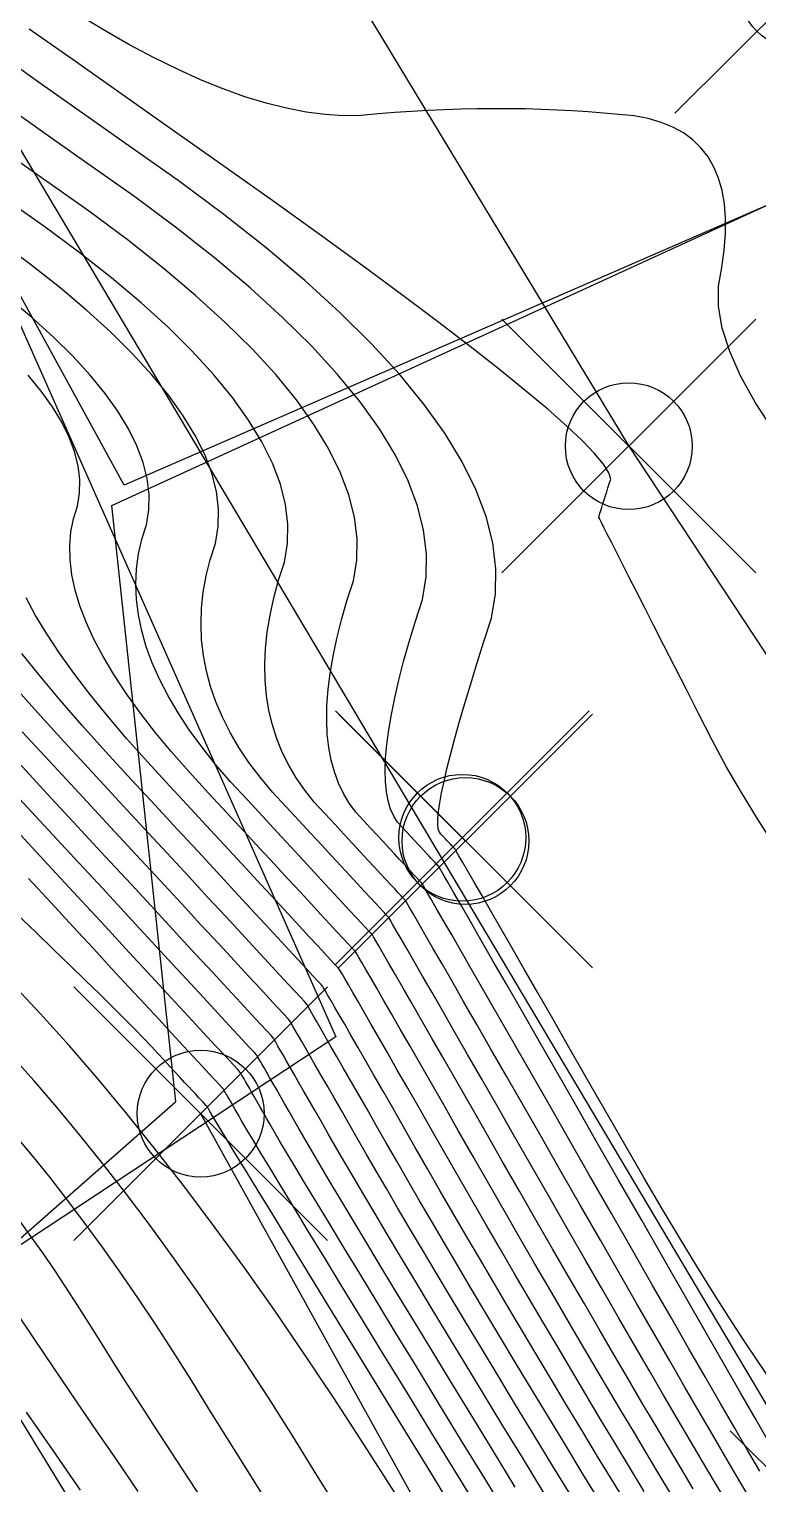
# Model space of a CAD drawing. Extents: x 83 to 1412852, y -76 to 4931706.
# Drawn here: x 1412636.43 to 1412641.02, y 4931559.38 to 4931568.56 of the extents above; entities that cross this region are included whole.
import ezdxf

# ---------------------------------------------------------------- set-up
doc = ezdxf.new("R2010")
doc.units = 0
doc.header["$MEASUREMENT"] = 0
doc.header["$PDMODE"] = 35
doc.header["$PDSIZE"] = 0.8
doc.layers.get('0').update_dxf_attribs({"color": 1, "linetype": 'CONTINUOUS'})
doc.layers.add('Ground topo-Rev01', color=1, linetype='CONTINUOUS')
doc.layers.add('New scratch layer', color=1, linetype='CONTINUOUS')

msp = doc.modelspace()

# ---------------------------------------------------------------- linework, layer by layer
for points in [[(1412628.11, 4931577.5), (1412633.05, 4931574.19), (1412634.96, 4931570.18), (1412641.65, 4931558.92), (1412643.23, 4931552.22), (1412645.18, 4931545.9), (1412648.78, 4931537.03), (1412651.34, 4931534.66), (1412654.11, 4931534.38), (1412662.28, 4931539.83)], [(1412641.1236, 4931566.0272), (1412641.0081, 4931566.2036), (1412640.9155, 4931566.3701), (1412640.846, 4931566.5269), (1412640.7993, 4931566.6739), (1412640.7757, 4931566.811), (1412640.775, 4931566.9384), (1412640.7973, 4931567.056), (1412640.8123, 4931567.1668), (1412640.8198, 4931567.2709), (1412640.8199, 4931567.3683), (1412640.8126, 4931567.459), (1412640.7979, 4931567.5429), (1412640.7758, 4931567.6201), (1412640.7463, 4931567.6906), (1412640.7094, 4931567.7544), (1412640.6652, 4931567.8115), (1412640.6135, 4931567.8618), (1412640.5544, 4931567.9054), (1412640.4879, 4931567.9423), (1412640.4141, 4931567.9724), (1412640.3328, 4931567.9958), (1412640.2441, 4931568.0125), (1412640.148, 4931568.0225), (1412640.0513, 4931568.0313), (1412639.954, 4931568.0388), (1412639.8559, 4931568.0451), (1412639.7572, 4931568.0502), (1412639.6579, 4931568.054), (1412639.5579, 4931568.0566), (1412639.4573, 4931568.058), (1412639.356, 4931568.0582), (1412639.254, 4931568.0571), (1412639.1514, 4931568.0549), (1412639.0482, 4931568.0514), (1412638.9443, 4931568.0466), (1412638.8397, 4931568.0407), (1412638.7345, 4931568.0335), (1412638.6286, 4931568.0251), (1412638.5221, 4931568.0154), (1412638.4111, 4931568.0142), (1412638.2957, 4931568.0214), (1412638.1759, 4931568.037), (1412638.0516, 4931568.061), (1412637.9228, 4931568.0934), (1412637.7897, 4931568.1342), (1412637.652, 4931568.1834), (1412637.51, 4931568.241), (1412637.3635, 4931568.307), (1412637.2125, 4931568.3814), (1412637.0572, 4931568.4643), (1412636.8973, 4931568.5555), (1412636.7331, 4931568.6552)], [(1412641.1276, 4931563.4159), (1412641.021, 4931563.5804), (1412640.92, 4931563.745), (1412640.8248, 4931563.9097), (1412640.7353, 4931564.0746), (1412640.6514, 4931564.2396), (1412640.5728, 4931564.3944), (1412640.4995, 4931564.5388), (1412640.4313, 4931564.6729), (1412640.3684, 4931564.7967), (1412640.3107, 4931564.9102), (1412640.2582, 4931565.0135), (1412640.2109, 4931565.1064), (1412640.1689, 4931565.189), (1412640.1321, 4931565.2613), (1412640.1005, 4931565.3234), (1412640.0742, 4931565.3751), (1412640.0531, 4931565.4165), (1412640.0372, 4931565.4476), (1412640.0265, 4931565.4685), (1412640.021, 4931565.479), (1412640.0208, 4931565.4792), (1412640.0211, 4931565.4812), (1412640.0221, 4931565.4849), (1412640.0236, 4931565.4904), (1412640.0257, 4931565.4976), (1412640.0283, 4931565.5066), (1412640.0316, 4931565.5174), (1412640.0354, 4931565.5299), (1412640.0398, 4931565.5441), (1412640.0448, 4931565.5601), (1412640.0504, 4931565.5779), (1412640.0565, 4931565.5974), (1412640.0632, 4931565.6186), (1412640.0706, 4931565.6416), (1412640.0784, 4931565.6664), (1412640.0869, 4931565.6929), (1412640.0959, 4931565.7212), (1412640.0835, 4931565.7624), (1412640.0495, 4931565.8166), (1412639.994, 4931565.8837), (1412639.9171, 4931565.9638), (1412639.8186, 4931566.0568), (1412639.6986, 4931566.1628), (1412639.5571, 4931566.2818), (1412639.3941, 4931566.4137), (1412639.2096, 4931566.5586), (1412639.0036, 4931566.7164), (1412638.7761, 4931566.8872), (1412638.5271, 4931567.0709), (1412638.2566, 4931567.2676), (1412637.9645, 4931567.4773), (1412637.651, 4931567.6999), (1412637.316, 4931567.9355), (1412637.0007, 4931568.1575), (1412636.7053, 4931568.3661), (1412636.4296, 4931568.5611)], [(1412641.1075, 4931560.0349), (1412641.0227, 4931560.1584), (1412640.9335, 4931560.2924), (1412640.8398, 4931560.437), (1412640.7416, 4931560.5921), (1412640.639, 4931560.7577), (1412640.5319, 4931560.9339), (1412640.4204, 4931561.1206), (1412640.3044, 4931561.3178), (1412640.184, 4931561.5255), (1412640.0591, 4931561.7438), (1412639.942, 4931561.9485), (1412639.8325, 4931562.1396), (1412639.7308, 4931562.3171), (1412639.6368, 4931562.4811), (1412639.5506, 4931562.6316), (1412639.4721, 4931562.7684), (1412639.4013, 4931562.8917), (1412639.3383, 4931563.0015), (1412639.2829, 4931563.0976), (1412639.2354, 4931563.1802), (1412639.1955, 4931563.2493), (1412639.1634, 4931563.3047), (1412639.139, 4931563.3466), (1412639.1223, 4931563.375), (1412639.1134, 4931563.3897), (1412639.1122, 4931563.3909), (1412639.1104, 4931563.3928), (1412639.108, 4931563.3952), (1412639.1051, 4931563.3983), (1412639.1016, 4931563.402), (1412639.0976, 4931563.4063), (1412639.093, 4931563.4113), (1412639.0878, 4931563.4168), (1412639.082, 4931563.423), (1412639.0757, 4931563.4298), (1412639.0688, 4931563.4372), (1412639.0613, 4931563.4453), (1412639.0532, 4931563.454), (1412639.0446, 4931563.4632), (1412639.0354, 4931563.4732), (1412639.0257, 4931563.4837), (1412639.0154, 4931563.4949), (1412639.0087, 4931563.5146), (1412639.0056, 4931563.543), (1412639.0062, 4931563.5801), (1412639.0103, 4931563.6257), (1412639.0182, 4931563.68), (1412639.0296, 4931563.7429), (1412639.0447, 4931563.8144), (1412639.0633, 4931563.8945), (1412639.0857, 4931563.9833), (1412639.1116, 4931564.0807), (1412639.1412, 4931564.1867), (1412639.1744, 4931564.3013), (1412639.2112, 4931564.4246), (1412639.2516, 4931564.5564), (1412639.2957, 4931564.6969), (1412639.3434, 4931564.8461), (1412639.3687, 4931564.9995), (1412639.3715, 4931565.1573), (1412639.352, 4931565.3195), (1412639.31, 4931565.486), (1412639.2456, 4931565.6569), (1412639.1588, 4931565.8321), (1412639.0495, 4931566.0116), (1412638.9179, 4931566.1955), (1412638.7638, 4931566.3838), (1412638.5873, 4931566.5764), (1412638.3884, 4931566.7733), (1412638.167, 4931566.9746), (1412637.9233, 4931567.1803), (1412637.6571, 4931567.3902), (1412637.3685, 4931567.6046), (1412637.0575, 4931567.8233), (1412636.7642, 4931568.0301), (1412636.4886, 4931568.225), (1412636.2308, 4931568.4081)], [(1412641.1019, 4931559.6331), (1412641.0124, 4931559.7889), (1412640.9142, 4931559.9599), (1412640.8074, 4931560.1462), (1412640.6919, 4931560.3477), (1412640.5678, 4931560.5643), (1412640.435, 4931560.7962), (1412640.2935, 4931561.0433), (1412640.1434, 4931561.3056), (1412640.0026, 4931561.5516), (1412639.8712, 4931561.7812), (1412639.749, 4931561.9946), (1412639.6362, 4931562.1916), (1412639.5326, 4931562.3723), (1412639.4384, 4931562.5366), (1412639.3535, 4931562.6847), (1412639.2778, 4931562.8164), (1412639.2115, 4931562.9318), (1412639.1545, 4931563.0308), (1412639.1069, 4931563.1136), (1412639.0685, 4931563.18), (1412639.0394, 4931563.2301), (1412639.0197, 4931563.2639), (1412639.0092, 4931563.2813), (1412639.0081, 4931563.2824), (1412639.0052, 4931563.2855), (1412639.0006, 4931563.2904), (1412638.9942, 4931563.2972), (1412638.9861, 4931563.3059), (1412638.9763, 4931563.3165), (1412638.9647, 4931563.329), (1412638.9513, 4931563.3434), (1412638.9362, 4931563.3597), (1412638.9193, 4931563.3779), (1412638.9007, 4931563.398), (1412638.8804, 4931563.4199), (1412638.8583, 4931563.4438), (1412638.8344, 4931563.4696), (1412638.8088, 4931563.4972), (1412638.7815, 4931563.5268), (1412638.7524, 4931563.5582), (1412638.7279, 4931563.5963), (1412638.7079, 4931563.641), (1412638.6926, 4931563.6924), (1412638.6818, 4931563.7504), (1412638.6755, 4931563.815), (1412638.6738, 4931563.8863), (1412638.6767, 4931563.9642), (1412638.6842, 4931564.0487), (1412638.6962, 4931564.1398), (1412638.7128, 4931564.2376), (1412638.734, 4931564.3421), (1412638.7597, 4931564.4531), (1412638.79, 4931564.5708), (1412638.8249, 4931564.6952), (1412638.8644, 4931564.8261), (1412638.9084, 4931564.9637), (1412638.9317, 4931565.1054), (1412638.9343, 4931565.251), (1412638.9163, 4931565.4006), (1412638.8775, 4931565.5543), (1412638.8181, 4931565.7119), (1412638.738, 4931565.8736), (1412638.6372, 4931566.0393), (1412638.5157, 4931566.209), (1412638.3735, 4931566.3827), (1412638.2107, 4931566.5604), (1412638.0271, 4931566.7422), (1412637.8229, 4931566.9279), (1412637.5979, 4931567.1177), (1412637.3523, 4931567.3115), (1412637.086, 4931567.5092), (1412636.799, 4931567.711), (1412636.5276, 4931567.9026), (1412636.2719, 4931568.084)], [(1412641.0356, 4931559.464), (1412640.9602, 4931559.594), (1412640.8778, 4931559.7366), (1412640.7881, 4931559.892), (1412640.6914, 4931560.06), (1412640.5874, 4931560.2407), (1412640.4763, 4931560.4341), (1412640.3581, 4931560.6402), (1412640.2327, 4931560.8589), (1412640.1002, 4931561.0903), (1412639.9606, 4931561.3344), (1412639.8295, 4931561.5633), (1412639.7072, 4931561.777), (1412639.5935, 4931561.9755), (1412639.4885, 4931562.1588), (1412639.3921, 4931562.327), (1412639.3045, 4931562.4799), (1412639.2254, 4931562.6177), (1412639.1551, 4931562.7402), (1412639.0934, 4931562.8476), (1412639.0403, 4931562.9398), (1412638.996, 4931563.0168), (1412638.9603, 4931563.0786), (1412638.9332, 4931563.1252), (1412638.9148, 4931563.1567), (1412638.9051, 4931563.1729), (1412638.9041, 4931563.1739), (1412638.9001, 4931563.1782), (1412638.8932, 4931563.1855), (1412638.8834, 4931563.1961), (1412638.8706, 4931563.2098), (1412638.855, 4931563.2267), (1412638.8364, 4931563.2468), (1412638.8148, 4931563.27), (1412638.7904, 4931563.2964), (1412638.763, 4931563.326), (1412638.7327, 4931563.3587), (1412638.6995, 4931563.3946), (1412638.6633, 4931563.4337), (1412638.6242, 4931563.4759), (1412638.5822, 4931563.5213), (1412638.5373, 4931563.5699), (1412638.4895, 4931563.6216), (1412638.4471, 4931563.678), (1412638.4103, 4931563.739), (1412638.379, 4931563.8047), (1412638.3532, 4931563.875), (1412638.3329, 4931563.95), (1412638.3181, 4931564.0296), (1412638.3088, 4931564.1139), (1412638.305, 4931564.2028), (1412638.3068, 4931564.2964), (1412638.3141, 4931564.3946), (1412638.3268, 4931564.4974), (1412638.3451, 4931564.6049), (1412638.3689, 4931564.7171), (1412638.3982, 4931564.8339), (1412638.433, 4931564.9553), (1412638.4734, 4931565.0814), (1412638.4947, 4931565.2112), (1412638.4972, 4931565.3446), (1412638.4806, 4931565.4817), (1412638.4451, 4931565.6225), (1412638.3907, 4931565.767), (1412638.3172, 4931565.9152), (1412638.2249, 4931566.067), (1412638.1136, 4931566.2225), (1412637.9833, 4931566.3817), (1412637.834, 4931566.5445), (1412637.6658, 4931566.711), (1412637.4787, 4931566.8812), (1412637.2726, 4931567.0551), (1412637.0475, 4931567.2327), (1412636.8035, 4931567.4139), (1412636.5405, 4931567.5988), (1412636.2911, 4931567.7752)], [(1412640.9562, 4931559.3222), (1412640.889, 4931559.4365), (1412640.8162, 4931559.5609), (1412640.7378, 4931559.6955), (1412640.6537, 4931559.8402), (1412640.5639, 4931559.9951), (1412640.4685, 4931560.1601), (1412640.3675, 4931560.3353), (1412640.2608, 4931560.5205), (1412640.1485, 4931560.716), (1412640.0305, 4931560.9216), (1412639.9069, 4931561.1373), (1412639.7777, 4931561.3632), (1412639.6564, 4931561.575), (1412639.5432, 4931561.7727), (1412639.438, 4931561.9564), (1412639.3409, 4931562.1261), (1412639.2517, 4931562.2817), (1412639.1705, 4931562.4232), (1412639.0974, 4931562.5507), (1412639.0323, 4931562.6641), (1412638.9752, 4931562.7635), (1412638.9261, 4931562.8488), (1412638.8851, 4931562.92), (1412638.852, 4931562.9772), (1412638.827, 4931563.0204), (1412638.81, 4931563.0494), (1412638.801, 4931563.0645), (1412638.8, 4931563.0654), (1412638.795, 4931563.0709), (1412638.7858, 4931563.0807), (1412638.7725, 4931563.095), (1412638.7551, 4931563.1137), (1412638.7336, 4931563.1369), (1412638.7081, 4931563.1645), (1412638.6784, 4931563.1966), (1412638.6446, 4931563.2331), (1412638.6067, 4931563.274), (1412638.5647, 4931563.3194), (1412638.5186, 4931563.3692), (1412638.4684, 4931563.4235), (1412638.414, 4931563.4822), (1412638.3556, 4931563.5454), (1412638.2931, 4931563.613), (1412638.2265, 4931563.685), (1412638.1663, 4931563.7597), (1412638.1126, 4931563.837), (1412638.0654, 4931563.917), (1412638.0246, 4931563.9997), (1412637.9902, 4931564.085), (1412637.9623, 4931564.173), (1412637.9409, 4931564.2637), (1412637.9259, 4931564.357), (1412637.9174, 4931564.4529), (1412637.9153, 4931564.5515), (1412637.9197, 4931564.6528), (1412637.9305, 4931564.7568), (1412637.9478, 4931564.8634), (1412637.9715, 4931564.9726), (1412638.0017, 4931565.0845), (1412638.0384, 4931565.1991), (1412638.0578, 4931565.317), (1412638.06, 4931565.4383), (1412638.0449, 4931565.5629), (1412638.0127, 4931565.6908), (1412637.9632, 4931565.8221), (1412637.8965, 4931565.9567), (1412637.8126, 4931566.0946), (1412637.7114, 4931566.2359), (1412637.593, 4931566.3806), (1412637.4574, 4931566.5286), (1412637.3046, 4931566.6799), (1412637.1345, 4931566.8345), (1412636.9472, 4931566.9925), (1412636.7427, 4931567.1539), (1412636.521, 4931567.3186), (1412636.282, 4931567.4866)], [(1412640.8168, 4931559.2861), (1412640.7476, 4931559.4024), (1412640.6743, 4931559.5264), (1412640.5969, 4931559.6579), (1412640.5153, 4931559.7971), (1412640.4296, 4931559.9438), (1412640.3397, 4931560.0982), (1412640.2457, 4931560.2602), (1412640.1476, 4931560.4298), (1412640.0453, 4931560.607), (1412639.9389, 4931560.7918), (1412639.8283, 4931560.9842), (1412639.7136, 4931561.1843), (1412639.5948, 4931561.3919), (1412639.4833, 4931561.5867), (1412639.3793, 4931561.7685), (1412639.2825, 4931561.9374), (1412639.1932, 4931562.0933), (1412639.1112, 4931562.2364), (1412639.0366, 4931562.3665), (1412638.9694, 4931562.4837), (1412638.9095, 4931562.588), (1412638.8571, 4931562.6793), (1412638.8119, 4931562.7577), (1412638.7742, 4931562.8232), (1412638.7438, 4931562.8758), (1412638.7208, 4931562.9155), (1412638.7052, 4931562.9422), (1412638.6969, 4931562.956), (1412638.696, 4931562.9569), (1412638.6898, 4931562.9635), (1412638.6784, 4931562.9759), (1412638.6616, 4931562.9939), (1412638.6396, 4931563.0177), (1412638.6123, 4931563.0471), (1412638.5798, 4931563.0823), (1412638.5419, 4931563.1232), (1412638.4988, 4931563.1698), (1412638.4503, 4931563.2221), (1412638.3966, 4931563.2802), (1412638.3377, 4931563.3439), (1412638.2734, 4931563.4134), (1412638.2038, 4931563.4885), (1412638.129, 4931563.5694), (1412638.0489, 4931563.656), (1412637.9635, 4931563.7484), (1412637.8855, 4931563.8414), (1412637.815, 4931563.935), (1412637.7518, 4931564.0294), (1412637.696, 4931564.1244), (1412637.6476, 4931564.22), (1412637.6066, 4931564.3164), (1412637.573, 4931564.4134), (1412637.5467, 4931564.5111), (1412637.5279, 4931564.6095), (1412637.5165, 4931564.7085), (1412637.5125, 4931564.8082), (1412637.5159, 4931564.9086), (1412637.5266, 4931565.0096), (1412637.5448, 4931565.1113), (1412637.5704, 4931565.2137), (1412637.6033, 4931565.3168), (1412637.6208, 4931565.4228), (1412637.6228, 4931565.5319), (1412637.6093, 4931565.644), (1412637.5803, 4931565.7591), (1412637.5357, 4931565.8771), (1412637.4757, 4931565.9982), (1412637.4002, 4931566.1223), (1412637.3093, 4931566.2494), (1412637.2028, 4931566.3795), (1412637.0808, 4931566.5126), (1412636.9433, 4931566.6487), (1412636.7903, 4931566.7879), (1412636.6219, 4931566.93), (1412636.4379, 4931567.0751), (1412636.2385, 4931567.2232)], [(1412640.6159, 4931559.3541), (1412640.5391, 4931559.4826), (1412640.4596, 4931559.6162), (1412640.3775, 4931559.7549), (1412640.2928, 4931559.8986), (1412640.2055, 4931560.0474), (1412640.1155, 4931560.2013), (1412640.0229, 4931560.3603), (1412639.9276, 4931560.5243), (1412639.8297, 4931560.6934), (1412639.7292, 4931560.8676), (1412639.6261, 4931561.0469), (1412639.5203, 4931561.2313), (1412639.4119, 4931561.4207), (1412639.3102, 4931561.5984), (1412639.2153, 4931561.7642), (1412639.1271, 4931561.9183), (1412639.0456, 4931562.0606), (1412638.9708, 4931562.1911), (1412638.9027, 4931562.3098), (1412638.8414, 4931562.4167), (1412638.7868, 4931562.5118), (1412638.7389, 4931562.5952), (1412638.6977, 4931562.6667), (1412638.6633, 4931562.7265), (1412638.6356, 4931562.7744), (1412638.6146, 4931562.8106), (1412638.6003, 4931562.835), (1412638.5928, 4931562.8476), (1412638.592, 4931562.8484), (1412638.5847, 4931562.8562), (1412638.571, 4931562.871), (1412638.5508, 4931562.8928), (1412638.5241, 4931562.9216), (1412638.491, 4931562.9573), (1412638.4515, 4931563.0001), (1412638.4054, 4931563.0498), (1412638.3529, 4931563.1065), (1412638.294, 4931563.1702), (1412638.2286, 4931563.2409), (1412638.1567, 4931563.3186), (1412638.0784, 4931563.4032), (1412637.9937, 4931563.4949), (1412637.9024, 4931563.5935), (1412637.8047, 4931563.6991), (1412637.7006, 4931563.8117), (1412637.6048, 4931563.923), (1412637.5173, 4931564.033), (1412637.4382, 4931564.1417), (1412637.3674, 4931564.249), (1412637.3049, 4931564.3551), (1412637.2508, 4931564.4598), (1412637.205, 4931564.5632), (1412637.1676, 4931564.6652), (1412637.1385, 4931564.766), (1412637.1177, 4931564.8654), (1412637.1053, 4931564.9636), (1412637.1012, 4931565.0604), (1412637.1055, 4931565.1559), (1412637.1181, 4931565.2501), (1412637.139, 4931565.3429), (1412637.1683, 4931565.4345), (1412637.1838, 4931565.5287), (1412637.1856, 4931565.6255), (1412637.1736, 4931565.7251), (1412637.1478, 4931565.8273), (1412637.1083, 4931565.9322), (1412637.055, 4931566.0398), (1412636.9879, 4931566.15), (1412636.9071, 4931566.2629), (1412636.8125, 4931566.3785), (1412636.7042, 4931566.4967), (1412636.582, 4931566.6176), (1412636.4462, 4931566.7412), (1412636.2965, 4931566.8674)], [(1412640.4983, 4931559.284), (1412640.415, 4931559.4222), (1412640.3305, 4931559.5628), (1412640.2449, 4931559.7061), (1412640.1582, 4931559.8518), (1412640.0703, 4931560.0001), (1412639.9814, 4931560.151), (1412639.8913, 4931560.3044), (1412639.8, 4931560.4603), (1412639.7077, 4931560.6188), (1412639.6142, 4931560.7799), (1412639.5196, 4931560.9435), (1412639.4239, 4931561.1096), (1412639.327, 4931561.2783), (1412639.229, 4931561.4495), (1412639.1371, 4931561.6101), (1412639.0513, 4931561.76), (1412638.9716, 4931561.8992), (1412638.8979, 4931562.0278), (1412638.8303, 4931562.1458), (1412638.7688, 4931562.2531), (1412638.7134, 4931562.3497), (1412638.664, 4931562.4357), (1412638.6207, 4931562.511), (1412638.5835, 4931562.5757), (1412638.5524, 4931562.6297), (1412638.5274, 4931562.6731), (1412638.5084, 4931562.7058), (1412638.4955, 4931562.7278), (1412638.4887, 4931562.7392), (1412638.4879, 4931562.7399), (1412638.4796, 4931562.7489), (1412638.4636, 4931562.7662), (1412638.4399, 4931562.7917), (1412638.4086, 4931562.8255), (1412638.3697, 4931562.8675), (1412638.3232, 4931562.9178), (1412638.269, 4931562.9764), (1412638.2071, 4931563.0432), (1412638.1377, 4931563.1183), (1412638.0606, 4931563.2016), (1412637.9758, 4931563.2932), (1412637.8835, 4931563.3931), (1412637.7835, 4931563.5012), (1412637.6758, 4931563.6176), (1412637.5605, 4931563.7422), (1412637.4376, 4931563.8751), (1412637.324, 4931564.0047), (1412637.2196, 4931564.131), (1412637.1246, 4931564.254), (1412637.0388, 4931564.3737), (1412636.9623, 4931564.4901), (1412636.895, 4931564.6031), (1412636.8371, 4931564.7129), (1412636.7884, 4931564.8194), (1412636.7491, 4931564.9225), (1412636.719, 4931565.0224), (1412636.6982, 4931565.1189), (1412636.6866, 4931565.2122), (1412636.6844, 4931565.3021), (1412636.6914, 4931565.3888), (1412636.7077, 4931565.4721), (1412636.7333, 4931565.5521), (1412636.7469, 4931565.6345), (1412636.7484, 4931565.7192), (1412636.7379, 4931565.8062), (1412636.7154, 4931565.8956), (1412636.6808, 4931565.9873), (1412636.6342, 4931566.0813), (1412636.5756, 4931566.1777), (1412636.5049, 4931566.2764), (1412636.4223, 4931566.3774)], [(1412640.3065, 4931559.3374), (1412640.214, 4931559.4902), (1412640.1219, 4931559.6431), (1412640.0302, 4931559.7959), (1412639.9388, 4931559.9488), (1412639.8478, 4931560.1017), (1412639.7573, 4931560.2546), (1412639.667, 4931560.4075), (1412639.5772, 4931560.5604), (1412639.4877, 4931560.7134), (1412639.3987, 4931560.8663), (1412639.31, 4931561.0193), (1412639.2217, 4931561.1723), (1412639.1337, 4931561.3253), (1412639.0462, 4931561.4783), (1412638.964, 4931561.6218), (1412638.8873, 4931561.7557), (1412638.8161, 4931561.8802), (1412638.7503, 4931561.9951), (1412638.6899, 4931562.1005), (1412638.6349, 4931562.1964), (1412638.5853, 4931562.2827), (1412638.5412, 4931562.3595), (1412638.5026, 4931562.4269), (1412638.4693, 4931562.4846), (1412638.4415, 4931562.5329), (1412638.4191, 4931562.5717), (1412638.4022, 4931562.6009), (1412638.3907, 4931562.6206), (1412638.3846, 4931562.6308), (1412638.3839, 4931562.6314), (1412638.3744, 4931562.6416), (1412638.3561, 4931562.6613), (1412638.329, 4931562.6906), (1412638.2931, 4931562.7294), (1412638.2484, 4931562.7777), (1412638.1949, 4931562.8356), (1412638.1325, 4931562.903), (1412638.0613, 4931562.9799), (1412637.9813, 4931563.0664), (1412637.8925, 4931563.1623), (1412637.7949, 4931563.2679), (1412637.6885, 4931563.3829), (1412637.5733, 4931563.5075), (1412637.4492, 4931563.6416), (1412637.3163, 4931563.7853), (1412637.1747, 4931563.9385), (1412637.0432, 4931564.0864), (1412636.922, 4931564.229), (1412636.811, 4931564.3663), (1412636.7102, 4931564.4983), (1412636.6196, 4931564.6251), (1412636.5393, 4931564.7465), (1412636.4692, 4931564.8627), (1412636.4093, 4931564.9735)], [(1412640.2183, 4931559.2206), (1412640.1147, 4931559.3907), (1412640.0131, 4931559.5582), (1412639.9133, 4931559.7233), (1412639.8155, 4931559.8858), (1412639.7195, 4931560.0458), (1412639.6254, 4931560.2032), (1412639.5331, 4931560.3582), (1412639.4428, 4931560.5106), (1412639.3544, 4931560.6605), (1412639.2678, 4931560.8079), (1412639.1831, 4931560.9528), (1412639.1003, 4931561.0951), (1412639.0194, 4931561.2349), (1412638.9404, 4931561.3723), (1412638.8633, 4931561.507), (1412638.7909, 4931561.6335), (1412638.7234, 4931561.7515), (1412638.6606, 4931561.8611), (1412638.6026, 4931561.9623), (1412638.5494, 4931562.0552), (1412638.501, 4931562.1397), (1412638.4573, 4931562.2157), (1412638.4185, 4931562.2834), (1412638.3844, 4931562.3427), (1412638.3551, 4931562.3936), (1412638.3306, 4931562.4361), (1412638.3109, 4931562.4703), (1412638.296, 4931562.496), (1412638.2858, 4931562.5134), (1412638.2804, 4931562.5223), (1412638.2799, 4931562.5229), (1412638.2693, 4931562.5343), (1412638.2487, 4931562.5565), (1412638.2182, 4931562.5895), (1412638.1776, 4931562.6333), (1412638.1271, 4931562.6879), (1412638.0666, 4931562.7533), (1412637.996, 4931562.8296), (1412637.9155, 4931562.9166), (1412637.825, 4931563.0144), (1412637.7245, 4931563.1231), (1412637.614, 4931563.2425), (1412637.4935, 4931563.3728), (1412637.3631, 4931563.5138), (1412637.2226, 4931563.6657), (1412637.0721, 4931563.8284), (1412636.9117, 4931564.0019), (1412636.7624, 4931564.1681), (1412636.6243, 4931564.327), (1412636.4974, 4931564.4786), (1412636.3816, 4931564.623)], [(1412640.0372, 4931559.2567), (1412639.923, 4931559.444), (1412639.8122, 4931559.6263), (1412639.7048, 4931559.8035), (1412639.6007, 4931559.9756), (1412639.5001, 4931560.1427), (1412639.4029, 4931560.3048), (1412639.309, 4931560.4618), (1412639.2186, 4931560.6137), (1412639.1315, 4931560.7606), (1412639.0479, 4931560.9024), (1412638.9676, 4931561.0392), (1412638.8907, 4931561.1709), (1412638.8172, 4931561.2976), (1412638.7471, 4931561.4192), (1412638.6804, 4931561.5358), (1412638.6178, 4931561.6451), (1412638.5594, 4931561.7472), (1412638.5051, 4931561.842), (1412638.455, 4931561.9296), (1412638.4089, 4931562.0099), (1412638.3671, 4931562.0829), (1412638.3293, 4931562.1487), (1412638.2957, 4931562.2073), (1412638.2662, 4931562.2586), (1412638.2409, 4931562.3026), (1412638.2197, 4931562.3394), (1412638.2027, 4931562.3689), (1412638.1897, 4931562.3912), (1412638.181, 4931562.4062), (1412638.1763, 4931562.4139), (1412638.1758, 4931562.4144), (1412638.1642, 4931562.427), (1412638.1413, 4931562.4517), (1412638.1073, 4931562.4884), (1412638.0621, 4931562.5372), (1412638.0058, 4931562.5981), (1412637.9383, 4931562.6711), (1412637.8596, 4931562.7562), (1412637.7697, 4931562.8533), (1412637.6687, 4931562.9625), (1412637.5565, 4931563.0838), (1412637.4331, 4931563.2172), (1412637.2986, 4931563.3626), (1412637.1529, 4931563.5202), (1412636.996, 4931563.6898), (1412636.828, 4931563.8715), (1412636.6487, 4931564.0653), (1412636.4816, 4931564.2498), (1412636.3266, 4931564.425)], [(1412639.856, 4931559.2928), (1412639.7312, 4931559.4973), (1412639.6112, 4931559.6943), (1412639.4962, 4931559.8837), (1412639.386, 4931560.0655), (1412639.2808, 4931560.2397), (1412639.1804, 4931560.4063), (1412639.0849, 4931560.5653), (1412638.9944, 4931560.7168), (1412638.9087, 4931560.8607), (1412638.8279, 4931560.9969), (1412638.7521, 4931561.1256), (1412638.6811, 4931561.2468), (1412638.615, 4931561.3603), (1412638.5538, 4931561.4662), (1412638.4975, 4931561.5646), (1412638.4447, 4931561.6568), (1412638.3954, 4931561.743), (1412638.3496, 4931561.823), (1412638.3073, 4931561.8968), (1412638.2685, 4931561.9646), (1412638.2331, 4931562.0262), (1412638.2013, 4931562.0817), (1412638.1729, 4931562.1311), (1412638.1481, 4931562.1744), (1412638.1267, 4931562.2116), (1412638.1088, 4931562.2426), (1412638.0944, 4931562.2675), (1412638.0835, 4931562.2863), (1412638.0761, 4931562.2989), (1412638.0722, 4931562.3055), (1412638.0718, 4931562.3059), (1412638.059, 4931562.3197), (1412638.0339, 4931562.3468), (1412637.9964, 4931562.3873), (1412637.9466, 4931562.4411), (1412637.8845, 4931562.5083), (1412637.81, 4931562.5889), (1412637.7231, 4931562.6828), (1412637.6239, 4931562.79), (1412637.5124, 4931562.9106), (1412637.3885, 4931563.0445), (1412637.2522, 4931563.1918), (1412637.1036, 4931563.3525), (1412636.9427, 4931563.5265), (1412636.7694, 4931563.7139), (1412636.5838, 4931563.9146), (1412636.3858, 4931564.1286)], [(1412639.6749, 4931559.3289), (1412639.5394, 4931559.5507), (1412639.4103, 4931559.7623), (1412639.2876, 4931559.9639), (1412639.1713, 4931560.1553), (1412639.0614, 4931560.3366), (1412638.9579, 4931560.5078), (1412638.8608, 4931560.6689), (1412638.7702, 4931560.8199), (1412638.6859, 4931560.9607), (1412638.608, 4931561.0915), (1412638.5365, 4931561.2121), (1412638.4715, 4931561.3226), (1412638.4128, 4931561.423), (1412638.3605, 4931561.5132), (1412638.3147, 4931561.5934), (1412638.2716, 4931561.6685), (1412638.2315, 4931561.7387), (1412638.1941, 4931561.8039), (1412638.1597, 4931561.8641), (1412638.128, 4931561.9193), (1412638.0992, 4931561.9695), (1412638.0733, 4931562.0148), (1412638.0502, 4931562.055), (1412638.0299, 4931562.0903), (1412638.0125, 4931562.1205), (1412637.9979, 4931562.1458), (1412637.9862, 4931562.1661), (1412637.9773, 4931562.1814), (1412637.9713, 4931562.1917), (1412637.9681, 4931562.1971), (1412637.9678, 4931562.1974), (1412637.9539, 4931562.2124), (1412637.9265, 4931562.242), (1412637.8856, 4931562.2862), (1412637.8311, 4931562.345), (1412637.7632, 4931562.4185), (1412637.6817, 4931562.5066), (1412637.5866, 4931562.6093), (1412637.4781, 4931562.7267), (1412637.356, 4931562.8587), (1412637.2204, 4931563.0053), (1412637.0713, 4931563.1665), (1412636.9087, 4931563.3423), (1412636.7325, 4931563.5328), (1412636.5428, 4931563.7379), (1412636.3396, 4931563.9577)], [(1412639.4938, 4931559.365), (1412639.3476, 4931559.604), (1412639.2094, 4931559.8304), (1412639.079, 4931560.0441), (1412638.9566, 4931560.2452), (1412638.8421, 4931560.4336), (1412638.7355, 4931560.6094), (1412638.6367, 4931560.7725), (1412638.5459, 4931560.923), (1412638.463, 4931561.0608), (1412638.3881, 4931561.186), (1412638.321, 4931561.2985), (1412638.2618, 4931561.3984), (1412638.2106, 4931561.4856), (1412638.1672, 4931561.5602), (1412638.1318, 4931561.6222), (1412638.0985, 4931561.6802), (1412638.0675, 4931561.7345), (1412638.0387, 4931561.7848), (1412638.012, 4931561.8313), (1412637.9876, 4931561.874), (1412637.9653, 4931561.9128), (1412637.9453, 4931561.9478), (1412637.9274, 4931561.9789), (1412637.9118, 4931562.0061), (1412637.8983, 4931562.0295), (1412637.887, 4931562.049), (1412637.878, 4931562.0647), (1412637.8711, 4931562.0765), (1412637.8665, 4931562.0845), (1412637.864, 4931562.0886), (1412637.8637, 4931562.0889), (1412637.8488, 4931562.1051), (1412637.8191, 4931562.1371), (1412637.7747, 4931562.1851), (1412637.7156, 4931562.249), (1412637.6418, 4931562.3287), (1412637.5534, 4931562.4244), (1412637.4502, 4931562.5359), (1412637.3323, 4931562.6634), (1412637.1997, 4931562.8067), (1412637.0524, 4931562.966), (1412636.8904, 4931563.1412), (1412636.7137, 4931563.3322), (1412636.5223, 4931563.5392), (1412636.3162, 4931563.762)], [(1412639.4789, 4931559.1296), (1412639.3127, 4931559.4011), (1412639.1559, 4931559.6573), (1412639.0084, 4931559.8984), (1412638.8705, 4931560.1243), (1412638.7419, 4931560.335), (1412638.6227, 4931560.5306), (1412638.513, 4931560.7109), (1412638.4126, 4931560.8761), (1412638.3217, 4931561.0261), (1412638.2402, 4931561.1609), (1412638.1681, 4931561.2805), (1412638.1055, 4931561.385), (1412638.0522, 4931561.4742), (1412638.0084, 4931561.5483), (1412637.9739, 4931561.6072), (1412637.9489, 4931561.6509), (1412637.9254, 4931561.6919), (1412637.9035, 4931561.7302), (1412637.8832, 4931561.7658), (1412637.8644, 4931561.7986), (1412637.8471, 4931561.8287), (1412637.8314, 4931561.8561), (1412637.8172, 4931561.8808), (1412637.8046, 4931561.9027), (1412637.7936, 4931561.922), (1412637.7841, 4931561.9385), (1412637.7761, 4931561.9523), (1412637.7697, 4931561.9633), (1412637.7649, 4931561.9717), (1412637.7616, 4931561.9773), (1412637.7599, 4931561.9802), (1412637.7597, 4931561.9804), (1412637.744, 4931561.9974), (1412637.7128, 4931562.0311), (1412637.6661, 4931562.0815), (1412637.6039, 4931562.1487), (1412637.5263, 4931562.2327), (1412637.4331, 4931562.3335), (1412637.3244, 4931562.451), (1412637.2002, 4931562.5852), (1412637.0605, 4931562.7363), (1412636.9054, 4931562.904), (1412636.7347, 4931563.0886), (1412636.5485, 4931563.2899), (1412636.3468, 4931563.5079)], [(1412639.31, 4931559.1459), (1412639.1316, 4931559.4371), (1412638.9641, 4931559.7106), (1412638.8075, 4931559.9664), (1412638.6619, 4931560.2045), (1412638.5272, 4931560.4249), (1412638.4034, 4931560.6275), (1412638.2905, 4931560.8125), (1412638.1885, 4931560.9797), (1412638.0975, 4931561.1292), (1412638.0174, 4931561.261), (1412637.9482, 4931561.3751), (1412637.8899, 4931561.4714), (1412637.8426, 4931561.5501), (1412637.8061, 4931561.611), (1412637.7806, 4931561.6542), (1412637.766, 4931561.6797), (1412637.7523, 4931561.7036), (1412637.7396, 4931561.726), (1412637.7277, 4931561.7467), (1412637.7167, 4931561.7658), (1412637.7066, 4931561.7834), (1412637.6975, 4931561.7994), (1412637.6892, 4931561.8138), (1412637.6819, 4931561.8266), (1412637.6754, 4931561.8378), (1412637.6699, 4931561.8474), (1412637.6653, 4931561.8555), (1412637.6615, 4931561.8619), (1412637.6587, 4931561.8668), (1412637.6568, 4931561.8701), (1412637.6558, 4931561.8718), (1412637.6557, 4931561.8719), (1412637.6465, 4931561.8818), (1412637.6283, 4931561.9015), (1412637.6011, 4931561.9309), (1412637.5648, 4931561.9701), (1412637.5195, 4931562.0191), (1412637.4651, 4931562.0779), (1412637.4017, 4931562.1464), (1412637.3293, 4931562.2247), (1412637.2478, 4931562.3128), (1412637.1573, 4931562.4107), (1412637.0577, 4931562.5183), (1412636.9491, 4931562.6358), (1412636.8315, 4931562.7629), (1412636.7048, 4931562.8999), (1412636.5691, 4931563.0467), (1412636.4243, 4931563.2032)], [(1412639.141, 4931559.1622), (1412638.9504, 4931559.4732), (1412638.7723, 4931559.764), (1412638.6066, 4931560.0345), (1412638.4533, 4931560.2847), (1412638.3124, 4931560.5147), (1412638.184, 4931560.7245), (1412638.068, 4931560.914), (1412637.9644, 4931561.0833), (1412637.8733, 4931561.2323), (1412637.7946, 4931561.3611), (1412637.7283, 4931561.4696), (1412637.6744, 4931561.5579), (1412637.6329, 4931561.6259), (1412637.6039, 4931561.6737), (1412637.5873, 4931561.7012), (1412637.5832, 4931561.7085), (1412637.5792, 4931561.7153), (1412637.5756, 4931561.7217), (1412637.5722, 4931561.7276), (1412637.5691, 4931561.7331), (1412637.5662, 4931561.7381), (1412637.5636, 4931561.7427), (1412637.5612, 4931561.7468), (1412637.5591, 4931561.7505), (1412637.5573, 4931561.7537), (1412637.5557, 4931561.7564), (1412637.5544, 4931561.7587), (1412637.5533, 4931561.7606), (1412637.5525, 4931561.7619), (1412637.5519, 4931561.7629), (1412637.5516, 4931561.7634), (1412637.5516, 4931561.7634), (1412637.549, 4931561.7662), (1412637.5438, 4931561.7718), (1412637.536, 4931561.7803), (1412637.5257, 4931561.7915), (1412637.5127, 4931561.8055), (1412637.4972, 4931561.8222), (1412637.4791, 4931561.8418), (1412637.4584, 4931561.8642), (1412637.4351, 4931561.8894), (1412637.4092, 4931561.9173), (1412637.3808, 4931561.9481), (1412637.3498, 4931561.9816), (1412637.3161, 4931562.018), (1412637.2799, 4931562.0571), (1412637.2412, 4931562.099), (1412637.1998, 4931562.1438), (1412637.1505, 4931562.1956), (1412637.0933, 4931562.2544), (1412637.0281, 4931562.3203), (1412636.9549, 4931562.3933), (1412636.8739, 4931562.4734), (1412636.7849, 4931562.5605), (1412636.6879, 4931562.6546), (1412636.583, 4931562.7559), (1412636.4702, 4931562.8642), (1412636.3494, 4931562.9796)], [(1412638.7318, 4931559.3317), (1412638.5417, 4931559.6319), (1412638.3523, 4931559.9232), (1412638.1636, 4931560.2058), (1412637.9757, 4931560.4795), (1412637.7884, 4931560.7444), (1412637.6019, 4931561.0005), (1412637.4161, 4931561.2478), (1412637.231, 4931561.4863), (1412637.0466, 4931561.716), (1412636.863, 4931561.9368), (1412636.6801, 4931562.1489), (1412636.4979, 4931562.3521), (1412636.3164, 4931562.5465)], [(1412638.389, 4931559.204), (1412638.2425, 4931559.4405), (1412638.0906, 4931559.6865), (1412637.9393, 4931559.9254), (1412637.7886, 4931560.1573), (1412637.6384, 4931560.3822), (1412637.4888, 4931560.6), (1412637.3398, 4931560.8109), (1412637.1913, 4931561.0147), (1412637.0434, 4931561.2115), (1412636.8961, 4931561.4014), (1412636.7494, 4931561.5841), (1412636.6032, 4931561.7599), (1412636.4576, 4931561.9287), (1412636.3126, 4931562.0904)], [(1412637.51, 4931561.72), (1412642.32, 4931553.03), (1412642.88, 4931549.84), (1412643.18, 4931547.95), (1412643.64, 4931546.41)], [(1412637.9003, 4931559.3187), (1412637.7878, 4931559.4971), (1412637.6752, 4931559.677), (1412637.5624, 4931559.8584), (1412637.4494, 4931560.0412), (1412637.3369, 4931560.2189), (1412637.2248, 4931560.3913), (1412637.1132, 4931560.5585), (1412637.0019, 4931560.7205), (1412636.8911, 4931560.8773), (1412636.7807, 4931561.0289), (1412636.6707, 4931561.1752), (1412636.5612, 4931561.3164), (1412636.4521, 4931561.4523), (1412636.3434, 4931561.583)], [(1412637.5416, 4931559.2576), (1412637.4322, 4931559.4224), (1412637.328, 4931559.5808), (1412637.2287, 4931559.7327), (1412637.1345, 4931559.8782), (1412637.0454, 4931560.0173), (1412636.9613, 4931560.1499), (1412636.8822, 4931560.2762), (1412636.8082, 4931560.396), (1412636.7345, 4931560.5124), (1412636.6611, 4931560.6253), (1412636.5879, 4931560.7349), (1412636.515, 4931560.841), (1412636.4424, 4931560.9438), (1412636.3701, 4931561.0431)], [(1412637.1161, 4931559.3377), (1412636.9786, 4931559.5379), (1412636.8514, 4931559.7237), (1412636.7344, 4931559.8952), (1412636.6276, 4931560.0523), (1412636.5311, 4931560.1951), (1412636.4448, 4931560.3236), (1412636.3687, 4931560.4377)], [(1412636.7533, 4931559.3461), (1412636.5755, 4931559.6018), (1412636.4123, 4931559.8365)]]:
    msp.add_lwpolyline(points)
at = {"color": 2, "true_color": 0xf1eb1f}
msp.add_lwpolyline([(1412635.73, 4931573.34), (1412640.21, 4931565.93), (1412645.09, 4931558.53), (1412645.08, 4931557.36), (1412645.22, 4931550.52), (1412648.72, 4931542.76), (1412653.69, 4931538.27)], dxfattribs=at)
at = {"layer": 'Ground topo-Rev01', "color": 7}
for p in [(1412641.3, 4931568.83, 69.52), (1412640.21, 4931565.93, 69.78), (1412639.16, 4931563.46, 69.89), (1412639.18, 4931563.44, 69.89), (1412637.51, 4931561.72, 73.08), (1412641.65, 4931558.92, 70.03)]:
    msp.add_point(p, dxfattribs=at)
at = {"layer": 'New scratch layer', "color": 7, "linetype": 'Continuous', "flags": 128}
for points in [[(1412645.6809, 4931569.3569), (1412645.5396, 4931569.3922), (1412637.0279, 4931565.6838), (1412631.9421, 4931574.9725), (1412626.715, 4931577.798), (1412624.2427, 4931581.9655), (1412624.8632, 4931583.9605), (1412628.2916, 4931586.4893), (1412633.2, 4931587.59), (1412637.4454, 4931585.8066), (1412644.0915, 4931575.1491), (1412645.6809, 4931569.3569)], [(1412633.05, 4931574.19), (1412638.3617, 4931562.2053), (1412634.1742, 4931559.4392), (1412631.0513, 4931562.5329), (1412631.84, 4931565.9), (1412632.91, 4931569.41), (1412633.05, 4931574.19)], [(1412636.951, 4931565.5558), (1412646.51, 4931569.94), (1412645.797, 4931568.353), (1412646.438, 4931561.5502), (1412653.654, 4931556.2255), (1412643.3235, 4931553.913), (1412640.9075, 4931553.6177), (1412636.5975, 4931554.1933), (1412636.2232, 4931557.3625), (1412634.9512, 4931559.6844), (1412637.353, 4931561.7958), (1412636.951, 4931565.5558)], [(1412634.04, 4931559.46), (1412635.59, 4931561.07), (1412639.91, 4931554), (1412636.829, 4931554.1176), (1412634.04, 4931559.46)]]:
    msp.add_lwpolyline(points, close=True, dxfattribs=at)

doc.saveas('drawing.dxf')
